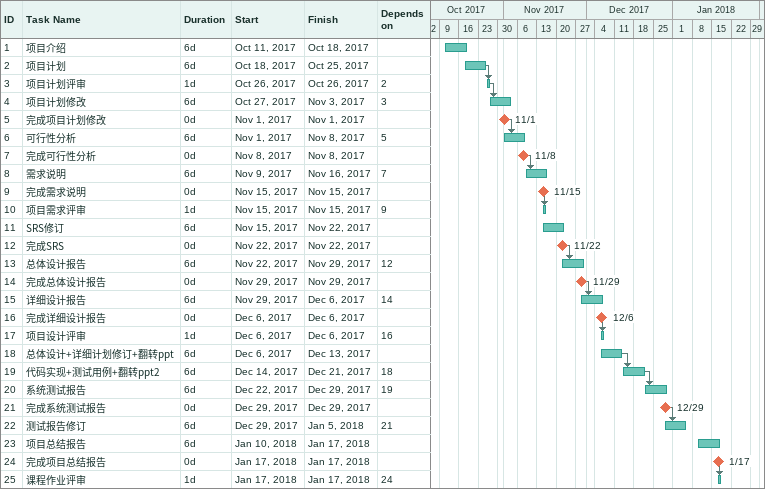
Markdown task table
| ID | Task | Duration | Start | Finish | Predecessors |
|---|---|---|---|---|---|
| 1 | 项目介绍 | 6d | 2017-10-11 | 2017-10-18 |  |
| 2 | 项目计划 | 6d | 2017-10-18 | 2017-10-25 |  |
| 3 | 项目计划评审 | 1d | 2017-10-26 | 2017-10-26 | 2 |
| 4 | 项目计划修改 | 6d | 2017-10-27 | 2017-11-03 | 3 |
| 5 | 完成项目计划修改 | 0d | 2017-11-01 | 2017-11-01 |  |
| 6 | 可行性分析 | 6d | 2017-11-01 | 2017-11-08 | 5 |
| 7 | 完成可行性分析 | 0d | 2017-11-08 | 2017-11-08 |  |
| 8 | 需求说明 | 6d | 2017-11-09 | 2017-11-16 | 7 |
| 9 | 完成需求说明 | 0d | 2017-11-15 | 2017-11-15 |  |
| 10 | 项目需求评审 | 1d | 2017-11-15 | 2017-11-15 | 9 |
| 11 | SRS修订 | 6d | 2017-11-15 | 2017-11-22 |  |
| 12 | 完成SRS | 0d | 2017-11-22 | 2017-11-22 |  |
| 13 | 总体设计报告 | 6d | 2017-11-22 | 2017-11-29 | 12 |
| 14 | 完成总体设计报告 | 0d | 2017-11-29 | 2017-11-29 |  |
| 15 | 详细设计报告 | 6d | 2017-11-29 | 2017-12-06 | 14 |
| 16 | 完成详细设计报告 | 0d | 2017-12-06 | 2017-12-06 |  |
| 17 | 项目设计评审 | 1d | 2017-12-06 | 2017-12-06 | 16 |
| 18 | 总体设计+详细计划修订+翻转ppt | 6d | 2017-12-06 | 2017-12-13 |  |
| 19 | 代码实现+测试用例+翻转ppt2 | 6d | 2017-12-14 | 2017-12-21 | 18 |
| 20 | 系统测试报告 | 6d | 2017-12-22 | 2017-12-29 | 19 |
| 21 | 完成系统测试报告 | 0d | 2017-12-29 | 2017-12-29 |  |
| 22 | 测试报告修订 | 6d | 2017-12-29 | 2018-01-05 | 21 |
| 23 | 项目总结报告 | 6d | 2018-01-10 | 2018-01-17 |  |
| 24 | 完成项目总结报告 | 0d | 2018-01-17 | 2018-01-17 |  |
| 25 | 课程作业评审 | 1d | 2018-01-17 | 2018-01-17 | 24 |
